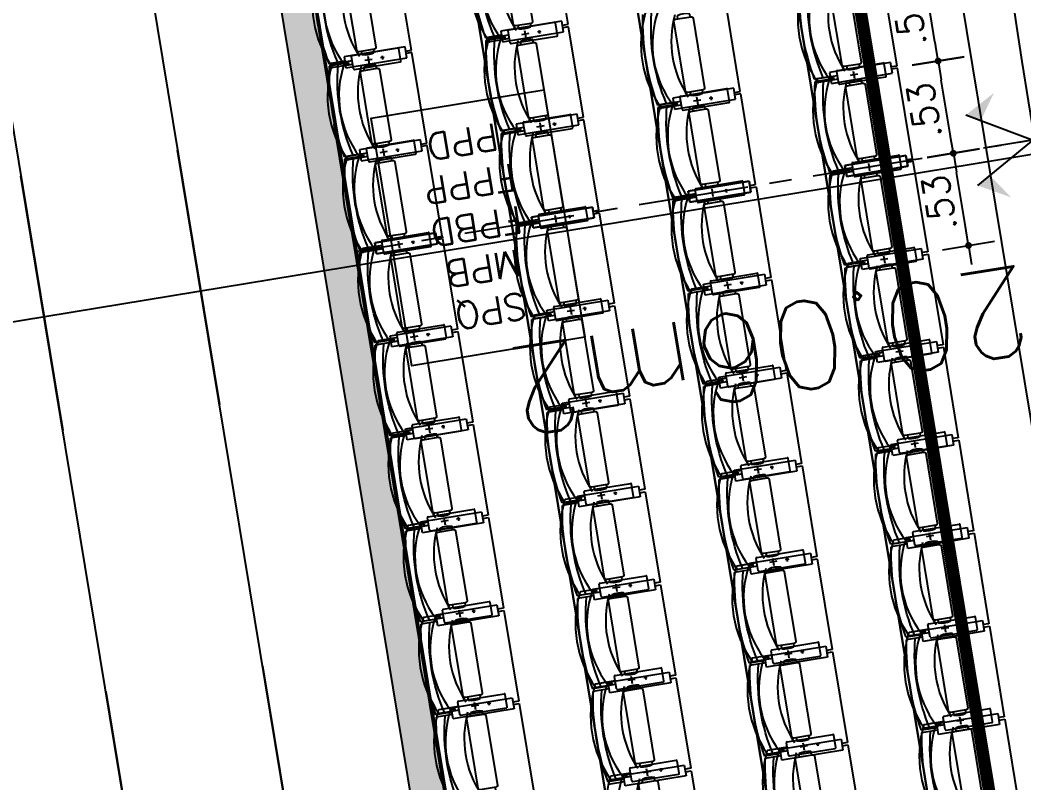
# Model space of a CAD drawing. Header units: millimetres. Extents: x 33242 to 33523, y 51624 to 51793.
# Drawn here: x 33270.62 to 33276.31, y 51646.66 to 51650.98 of the extents above; entities that cross this region are included whole.
import ezdxf
from ezdxf.enums import TextEntityAlignment as Align

# ---------------------------------------------------------------- set-up
doc = ezdxf.new("R2010")
doc.units = ezdxf.units.MM
doc.header["$LTSCALE"] = 0.5
doc.linetypes.add('ACAD_ISO02W100', pattern=[15, 12, -3])
doc.linetypes.add('AXES', pattern=[2, 1.25, -0.25, 0.25, -0.25])
doc.layers.get('0').update_dxf_attribs({"linetype": 'CONTINUOUS'})
for name, color, linetype in [('02-MURS-PORTEUR', 1, 'CONTINUOUS'), ('08-EQUI-MEUBLE', 8, 'CONTINUOUS'), ('10-ANN-REPCOUPE', 1, 'CONTINUOUS'), ('10-ANN-SURF', 62, 'CONTINUOUS'), ('10-ANN-TEXTE', 3, 'CONTINUOUS'), ('14-HACH-MURS', 253, 'CONTINUOUS'), ('QG-ACCOUDOIRS', 12, 'CONTINUOUS'), ('QG-BLOCN', 12, 'CONTINUOUS'), ('QGI-AMO', 84, 'CONTINUOUS'), ('QGI-IMP-AXE', 96, 'AXES'), ('QGI-IMP-COT ALLEE', 7, 'CONTINUOUS')]:
    doc.layers.add(name, color=color, linetype=linetype)
doc.styles.add('ANN', font='romans.shx')
doc.styles.add('COT', font='romans.shx')
doc.styles.add('SURF', font='romans.shx', dxfattribs={"height": 0.5})
doc.dimstyles.new('QGI-FAUTEUIL', dxfattribs={"dimtxt": 0.15, "dimasz": 0.11, "dimexe": 0, "dimexo": 0, "dimgap": 0.05, "dimtad": 1, "dimzin": 4, "dimdsep": 46, "dimtxsty": 'COT', "dimblk1": 'COTBLOC', "dimblk2": 'COTBLOC', "dimsah": 1, "dimcen": -0.1, "dimse1": 1, "dimse2": 1, "dimadec": 0, "dimazin": 0, "dimtfac": 1, "dimtmove": 2, "dimatfit": 3, "dimldrblk": 'COTBLOC', "dimfxl": 0, "dimtolj": 1, "dimarcsym": 0})

# ---------------------------------------------------------------- blocks, each defined once
blk = doc.blocks.new('AD')
for p, q in [((28, 38.33), (22, 38.33)), ((22, 38.33), (22, 3.33)), ((28, 3.33), (28, 38.33)), ((22, 3.33), (28, 3.33))]:
    blk.add_line(p, q)
blk = doc.blocks.new('COTBLOC')
for p, q in [((0, -1.3608), (0, 1.3608)), ((-0.76, 0), (-0.99, 0)), ((0, 0), (-0.76, 0)), ((0, 0), (0.76, 0)), ((0.76, 0), (0.99, 0))]:
    blk.add_line(p, q)
at = {"const_width": 0.15}
blk.add_lwpolyline([(-0.1, 0, 1), (0.1, 0, 1)], format="xyb", close=True, dxfattribs=at)
blk = doc.blocks.new('*D124')
at = {"layer": 'QGI-IMP-COT ALLEE', "color": 0, "lineweight": -2}
blk.add_line((33277.4759, 51650.5959), (33276.1068, 51658.9104), dxfattribs=at)
at = {"layer": 'QGI-IMP-COT ALLEE', "color": 0, "lineweight": -2, "xscale": 0.11, "yscale": 0.11, "zscale": 0.11}
for p, rotation in [((33276.0889, 51659.019), 99.35057366943255), ((33277.4937, 51650.4874), 279.3505736694325)]:
    blk.add_blockref('COTBLOC', p, dxfattribs=dict(at, rotation=rotation))
at = {"layer": 'QGI-IMP-COT ALLEE', "color": 0, "lineweight": -3, "insert": (33276.668, 51654.7329), "char_height": 0.15, "attachment_point": 5, "rotation": 99.3506, "style": 'COT'}
blk.add_mtext('\\A1;8.65', dxfattribs=at)
blk = doc.blocks.new('F-NEC45')
for p, q in [((9.2, 27.5), (20.43, 27.5)), ((9.2, 27.5), (20.43, 27.5)), ((-3.82, 21), (-3.82, 22.6)), ((3.22, 21), (3.22, 22.59)), ((-3.82, -21), (-3.82, -22.6)), ((3.22, -21), (3.22, -22.59)), ((9.2, -27.5), (20.43, -27.5)), ((14.27, -27.5), (20.43, -27.5))]:
    blk.add_line(p, q)
blk.add_lwpolyline([(5.65, 20), (5.65, -20, -0.414214), (4.65, -21), (-4.35, -21, -0.414214), (-5.35, -20), (-5.35, 20, -0.414214), (-4.35, 21), (4.65, 21, -0.414214)], format="xyb", close=True)
for centre, radius, start, end in [((-3.52, 22.6), 0.302, 105.8047, 180), ((-0.32, 11.28), 12.07, 74.0589, 105.8047), ((2.91, 22.59), 0.302, 0, 74.0589), ((-47.35, 0), 57.05, 335.6745, 24.3254), ((14.27, 27), 0.5, 90, 207.9796), ((-36.55, 0), 57.05, 332.0204, 27.9796), ((20.43, 27), 0.5, 25.3554, 90), ((-36.55, 0), 63.55, 334.6446, 25.3554), ((-3.52, -22.6), 0.302, 180, 254.1953), ((2.91, -22.59), 0.302, 285.9411, 0), ((-0.32, -11.28), 12.07, 254.1953, 285.9411), ((14.27, -27), 0.5, 152.0204, 270), ((20.43, -27), 0.5, 270, 334.6446)]:
    blk.add_arc(centre, radius, start, end)
blk = doc.blocks.new('A-NEC45')
for p, q in [((-18.05, 3.5), (-18.05, -3.5)), ((8.7, 4), (-17.55, 4)), ((9.2, 3.5), (9.2, -3.5)), ((8.7, -4), (-17.55, -4))]:
    blk.add_line(p, q)
at = {"color": 7, "lineweight": -3}
for p, q in [((-8.99, 0), (-7.01, 0)), ((-8, -0.99), (-8, 0.99)), ((-2.12, 0), (2.12, 0)), ((0, -2.12), (0, 2.12)), ((11.01, 0), (12.99, 0)), ((12, -0.99), (12, 0.99))]:
    blk.add_line(p, q, dxfattribs=at)
for centre, radius, start, end in [((-17.55, 3.5), 0.5, 90, 180), ((8.7, 3.5), 0.5, 0, 90), ((-17.55, -3.5), 0.5, 180, 270), ((-6.88, 0), 14.2, 343.4955, 343.6694), ((8.7, -3.5), 0.5, 270, 0)]:
    blk.add_arc(centre, radius, start, end)
blk = doc.blocks.new('121-AXE1')
for p, q in [((9.6, -16.63), (-9.6, 16.63)), ((-9.6, -16.63), (9.6, 16.63))]:
    blk.add_line(p, q)
at = {"linetype": 'AXES'}
blk.add_line((0, -48.58), (0, 14.27), dxfattribs=at)
for points in [[(-9.6, 16.63), (-14.28, 8.16), (-7.45, 12.91)], [(9.6, 16.63), (14.28, 8.16), (7.45, 12.91)]]:
    blk.add_solid(points)
blk = doc.blocks.new('*D136')
at = {"layer": 'QGI-IMP-COT ALLEE', "color": 0, "lineweight": -2}
blk.add_line((33276.8726, 51650.4966), (33276.213, 51654.5025), dxfattribs=at)
at = {"layer": 'QGI-IMP-COT ALLEE', "color": 0, "lineweight": -2, "xscale": 0.11, "yscale": 0.11, "zscale": 0.11}
for p, rotation in [((33276.1951, 51654.611), 99.35057366943255), ((33276.8905, 51650.3881), 279.3505736694325)]:
    blk.add_blockref('COTBLOC', p, dxfattribs=dict(at, rotation=rotation))
at = {"layer": 'QGI-IMP-COT ALLEE', "color": 0, "lineweight": -3, "insert": (33276.4194, 51652.4792), "char_height": 0.15, "attachment_point": 5, "rotation": 99.3506, "style": 'COT'}
blk.add_mtext('\\A1;4.28', dxfattribs=at)
blk = doc.blocks.new('*D138')
at = {"layer": 'QGI-IMP-COT ALLEE', "color": 0, "lineweight": -2}
blk.add_line((33275.8018, 51650.8574), (33275.7515, 51651.1633), dxfattribs=at)
at = {"layer": 'QGI-IMP-COT ALLEE', "color": 0, "lineweight": -2, "xscale": 0.11, "yscale": 0.11, "zscale": 0.11}
for p, rotation in [((33275.7336, 51651.2718), 99.35057366943255), ((33275.8197, 51650.7489), 279.3505736694325)]:
    blk.add_blockref('COTBLOC', p, dxfattribs=dict(at, rotation=rotation))
at = {"layer": 'QGI-IMP-COT ALLEE', "color": 0, "lineweight": -3, "insert": (33275.6533, 51650.99), "char_height": 0.15, "attachment_point": 5, "rotation": 99.3506, "style": 'COT'}
blk.add_mtext('\\A1;.53', dxfattribs=at)
blk = doc.blocks.new('*D139')
at = {"layer": 'QGI-IMP-COT ALLEE', "color": 0, "lineweight": -2}
blk.add_line((33275.8879, 51650.3345), (33275.8376, 51650.6403), dxfattribs=at)
at = {"layer": 'QGI-IMP-COT ALLEE', "color": 0, "lineweight": -2, "xscale": 0.11, "yscale": 0.11, "zscale": 0.11}
for p, rotation in [((33275.8197, 51650.7489), 99.35057366943255), ((33275.9058, 51650.2259), 279.3505736694325)]:
    blk.add_blockref('COTBLOC', p, dxfattribs=dict(at, rotation=rotation))
at = {"layer": 'QGI-IMP-COT ALLEE', "color": 0, "lineweight": -3, "insert": (33275.7394, 51650.4671), "char_height": 0.15, "attachment_point": 5, "rotation": 99.3506, "style": 'COT'}
blk.add_mtext('\\A1;.53', dxfattribs=at)
blk = doc.blocks.new('*D140')
at = {"layer": 'QGI-IMP-COT ALLEE', "color": 0, "lineweight": -2}
blk.add_line((33275.974, 51649.8115), (33275.9237, 51650.1174), dxfattribs=at)
at = {"layer": 'QGI-IMP-COT ALLEE', "color": 0, "lineweight": -2, "xscale": 0.11, "yscale": 0.11, "zscale": 0.11}
for p, rotation in [((33275.9058, 51650.2259), 99.35057366943255), ((33275.9919, 51649.703), 279.3505736694325)]:
    blk.add_blockref('COTBLOC', p, dxfattribs=dict(at, rotation=rotation))
at = {"layer": 'QGI-IMP-COT ALLEE', "color": 0, "lineweight": -3, "insert": (33275.8255, 51649.9441), "char_height": 0.15, "attachment_point": 5, "rotation": 99.3506, "style": 'COT'}
blk.add_mtext('\\A1;.53', dxfattribs=at)

msp = doc.modelspace()

# ---------------------------------------------------------------- hatches: boundary and pattern name
at = {"layer": '14-HACH-MURS'}
h = msp.add_hatch(color=256, dxfattribs=at)
h.paths.add_polyline_path([(33284.0087, 51640.6285), (33283.8114, 51640.596), (33283.7968, 51640.6848), (33266.9666, 51637.9135), (33265.2241, 51642.8752), (33265.1643, 51643.2386), (33265.0799, 51643.2088), (33265.0136, 51643.3975), (33265.1313, 51643.4392), (33264.8203, 51645.3276), (33263.8336, 51645.1651), (33263.7849, 51645.4611), (33264.7716, 51645.6236), (33263.8838, 51651.0153), (33262.897, 51650.8528), (33262.8483, 51651.1488), (33263.835, 51651.3113), (33263.5241, 51653.1996), (33256.468, 51653.2796), (33256.435, 51653.48), (33263.4911, 51653.4), (33263.4312, 51653.7636), (33263.4874, 51658.7175), (33263.4484, 51658.9543), (33263.6457, 51658.9868), (33263.6847, 51658.75), (33274.7159, 51660.5664), (33274.7484, 51660.3691), (33271.6865, 51659.8649), (33271.6325, 51655.0963), (33273.4197, 51644.2425), (33275.1008, 51639.4556), (33281.3962, 51640.4922), (33281.3653, 51640.6797), (33281.5627, 51640.7122), (33281.5935, 51640.5247), (33283.7643, 51640.8821), (33283.7334, 51641.0696), (33283.9308, 51641.1021)])
h.paths.add_polyline_path([(33274.9004, 51639.4226), (33267.0997, 51638.1381), (33265.4186, 51642.925), (33263.6314, 51653.7788), (33263.6854, 51658.5474), (33271.4861, 51659.8319), (33271.4323, 51655.0811), (33273.2252, 51644.1927)], flags=16)

# ---------------------------------------------------------------- linework, layer by layer
at = {"layer": '02-MURS-PORTEUR', "color": 4}
for p, q in [((33276.0377, 51644.9072), (33274.2879, 51655.5336)), ((33275.1496, 51644.761), (33273.3998, 51655.3873)), ((33274.3253, 51655.3061), (33276.0751, 51644.6797)), ((33274.2616, 51644.6148), (33272.5118, 51655.2411)), ((33273.4373, 51655.1599), (33275.1871, 51644.5335)), ((33272.5493, 51655.0136), (33274.299, 51644.3873))]:
    msp.add_line(p, q, dxfattribs=at)
at = {"layer": '02-MURS-PORTEUR'}
for p, q in [((33271.4323, 51655.0811), (33273.2252, 51644.1927)), ((33273.3822, 51644.47), (33271.6325, 51655.0963)), ((33273.3822, 51644.47), (33271.6699, 51654.8688)), ((33271.6699, 51654.8688), (33273.4197, 51644.2425))]:
    msp.add_line(p, q, dxfattribs=at)
at = {"layer": '02-MURS-PORTEUR', "color": 8, "linetype": 'ACAD_ISO02W100'}
for p, q in [((33273.3735, 51644.4685), (33271.6238, 51655.0949)), ((33272.4855, 51644.3223), (33270.7357, 51654.9487)), ((33271.6612, 51654.8674), (33273.411, 51644.2411)), ((33271.5974, 51644.1761), (33269.8477, 51654.8024)), ((33270.7732, 51654.7212), (33272.5229, 51644.0948)), ((33269.8851, 51654.575), (33271.6349, 51643.9486))]:
    msp.add_line(p, q, dxfattribs=at)
msp.add_lwpolyline([(33277.2128, 51646.3873), (33276.7417, 51646.3097), (33275.442, 51654.2029), (33275.9131, 51654.2804)], close=True, dxfattribs=at)
at = {"layer": '02-MURS-PORTEUR', "color": 4}
msp.add_arc((33323.7278, 51658.1004), 48, 180.74302, 197.95813, dxfattribs=at)
at = {"layer": '08-EQUI-MEUBLE'}
for p, q in [((33273.724, 51650.9569), (33273.6395, 51651.4699)), ((33272.836, 51650.8106), (33272.7515, 51651.3237)), ((33275.5869, 51650.7221), (33275.5024, 51651.2352)), ((33274.6988, 51650.5759), (33274.6144, 51651.089)), ((33273.6911, 51650.9515), (33273.724, 51650.9569)), ((33273.7263, 51650.9428), (33273.6935, 51650.9374)), ((33273.8108, 51650.4297), (33273.7263, 51650.9428)), ((33273.3458, 51650.8946), (33273.2551, 51650.8796)), ((33273.3481, 51650.8805), (33273.2574, 51650.8655)), ((33272.8031, 51650.8052), (33272.836, 51650.8106)), ((33272.8383, 51650.7965), (33272.8054, 51650.7911)), ((33272.9228, 51650.2834), (33272.8383, 51650.7965)), ((33272.4578, 51650.7484), (33272.367, 51650.7334)), ((33272.4601, 51650.7343), (33272.3693, 51650.7193)), ((33275.554, 51650.7167), (33275.5869, 51650.7221)), ((33275.5892, 51650.708), (33275.5564, 51650.7026)), ((33275.6737, 51650.1949), (33275.5892, 51650.708)), ((33275.2087, 51650.6599), (33275.118, 51650.6449)), ((33275.211, 51650.6458), (33275.1203, 51650.6308)), ((33274.666, 51650.5705), (33274.6988, 51650.5759)), ((33274.7012, 51650.5618), (33274.6683, 51650.5564)), ((33274.7857, 51650.0487), (33274.7012, 51650.5618)), ((33274.3206, 51650.5136), (33274.2299, 51650.4987)), ((33274.323, 51650.4995), (33274.2322, 51650.4846)), ((33273.778, 51650.4243), (33273.8108, 51650.4297)), ((33273.8131, 51650.4156), (33273.7803, 51650.4102)), ((33273.8976, 51649.9025), (33273.8131, 51650.4156)), ((33273.4326, 51650.3674), (33273.3419, 51650.3525)), ((33273.4349, 51650.3533), (33273.3442, 51650.3384)), ((33272.8899, 51650.278), (33272.9228, 51650.2834)), ((33272.9251, 51650.2693), (33272.8922, 51650.2639)), ((33273.0096, 51649.7563), (33272.9251, 51650.2693)), ((33272.5446, 51650.2212), (33272.4538, 51650.2062)), ((33272.5469, 51650.2071), (33272.4562, 51650.1921)), ((33275.6408, 51650.1895), (33275.6737, 51650.1949)), ((33275.2955, 51650.1327), (33275.2048, 51650.1177)), ((33275.6432, 51650.1754), (33275.676, 51650.1808)), ((33275.676, 51650.1808), (33275.7605, 51649.6678)), ((33275.2978, 51650.1186), (33275.2071, 51650.1036)), ((33274.7528, 51650.0433), (33274.7857, 51650.0487)), ((33274.7551, 51650.0292), (33274.788, 51650.0346)), ((33274.788, 51650.0346), (33274.8725, 51649.5215)), ((33274.4075, 51649.9864), (33274.3167, 51649.9715)), ((33274.4098, 51649.9723), (33274.319, 51649.9574)), ((33273.8648, 51649.8971), (33273.8976, 51649.9025)), ((33273.8671, 51649.883), (33273.8999, 51649.8884)), ((33273.8999, 51649.8884), (33273.9844, 51649.3753)), ((33273.5194, 51649.8402), (33273.4287, 51649.8253)), ((33273.5217, 51649.8261), (33273.431, 51649.8112)), ((33272.9767, 51649.7508), (33273.0096, 51649.7563)), ((33272.979, 51649.7368), (33273.0119, 51649.7422)), ((33273.0119, 51649.7422), (33273.0964, 51649.2291)), ((33272.6314, 51649.694), (33272.5406, 51649.679)), ((33272.6337, 51649.6799), (33272.543, 51649.6649)), ((33275.7605, 51649.6678), (33275.7277, 51649.6623)), ((33275.73, 51649.6482), (33275.7628, 51649.6537)), ((33275.7628, 51649.6537), (33275.8473, 51649.1406)), ((33275.3823, 51649.6055), (33275.2916, 51649.5905)), ((33275.3846, 51649.5914), (33275.2939, 51649.5764)), ((33274.8725, 51649.5215), (33274.8396, 51649.5161)), ((33274.8419, 51649.502), (33274.8748, 51649.5074)), ((33274.8748, 51649.5074), (33274.9593, 51648.9943)), ((33274.4943, 51649.4593), (33274.4035, 51649.4443)), ((33274.4966, 51649.4452), (33274.4059, 51649.4302)), ((33273.9844, 51649.3753), (33273.9516, 51649.3699)), ((33273.9539, 51649.3558), (33273.9867, 51649.3612)), ((33273.9867, 51649.3612), (33274.0712, 51648.8481)), ((33273.6062, 51649.313), (33273.5155, 51649.2981)), ((33273.6085, 51649.2989), (33273.5178, 51649.284)), ((33273.0964, 51649.2291), (33273.0635, 51649.2237)), ((33272.7182, 51649.1668), (33272.6275, 51649.1519)), ((33273.0659, 51649.2096), (33273.0987, 51649.215)), ((33273.0987, 51649.215), (33273.1832, 51648.7019)), ((33272.7205, 51649.1527), (33272.6298, 51649.1378)), ((33275.8473, 51649.1406), (33275.8145, 51649.1352)), ((33275.8168, 51649.1211), (33275.8496, 51649.1265)), ((33275.8496, 51649.1265), (33275.9341, 51648.6134)), ((33275.4691, 51649.0783), (33275.3784, 51649.0634)), ((33275.4714, 51649.0642), (33275.3807, 51649.0493)), ((33274.9593, 51648.9943), (33274.9264, 51648.9889)), ((33274.9287, 51648.9748), (33274.9616, 51648.9802)), ((33274.9616, 51648.9802), (33275.0461, 51648.4672)), ((33274.5811, 51648.9321), (33274.4903, 51648.9171)), ((33274.5834, 51648.918), (33274.4927, 51648.903)), ((33274.0712, 51648.8481), (33274.0384, 51648.8427)), ((33274.0407, 51648.8286), (33274.0736, 51648.834)), ((33274.0736, 51648.834), (33274.158, 51648.3209)), ((33273.693, 51648.7858), (33273.6023, 51648.7709)), ((33273.6954, 51648.7717), (33273.6046, 51648.7568)), ((33273.1832, 51648.7019), (33273.1503, 51648.6965)), ((33273.1527, 51648.6824), (33273.1855, 51648.6878)), ((33273.1855, 51648.6878), (33273.27, 51648.1747)), ((33272.805, 51648.6396), (33272.7143, 51648.6247)), ((33272.8073, 51648.6255), (33272.7166, 51648.6106)), ((33275.9341, 51648.6134), (33275.9013, 51648.608)), ((33275.9036, 51648.5939), (33275.9364, 51648.5993)), ((33275.9364, 51648.5993), (33276.0209, 51648.0862)), ((33275.5559, 51648.5511), (33275.4652, 51648.5362)), ((33275.5582, 51648.537), (33275.4675, 51648.5221)), ((33275.0461, 51648.4672), (33275.0132, 51648.4617)), ((33275.0156, 51648.4476), (33275.0484, 51648.4531)), ((33275.0484, 51648.4531), (33275.1329, 51647.94)), ((33274.6679, 51648.4049), (33274.5772, 51648.3899)), ((33274.6702, 51648.3908), (33274.5795, 51648.3758)), ((33274.158, 51648.3209), (33274.1252, 51648.3155)), ((33273.7798, 51648.2587), (33273.6891, 51648.2437)), ((33274.1275, 51648.3014), (33274.1604, 51648.3068)), ((33274.1604, 51648.3068), (33274.2448, 51647.7937)), ((33273.7822, 51648.2446), (33273.6914, 51648.2296)), ((33273.27, 51648.1747), (33273.2371, 51648.1693)), ((33273.2395, 51648.1552), (33273.2723, 51648.1606)), ((33273.2723, 51648.1606), (33273.3568, 51647.6475)), ((33272.8918, 51648.1124), (33272.8011, 51648.0975)), ((33272.8941, 51648.0983), (33272.8034, 51648.0834)), ((33276.0209, 51648.0862), (33275.9881, 51648.0808)), ((33275.9904, 51648.0667), (33276.0233, 51648.0721)), ((33276.0233, 51648.0721), (33276.1077, 51647.559)), ((33275.6427, 51648.0239), (33275.552, 51648.009)), ((33275.6451, 51648.0098), (33275.5543, 51647.9949)), ((33275.1329, 51647.94), (33275.1, 51647.9346)), ((33275.1024, 51647.9205), (33275.1352, 51647.9259)), ((33275.1352, 51647.9259), (33275.2197, 51647.4128)), ((33274.7547, 51647.8777), (33274.664, 51647.8628)), ((33274.757, 51647.8636), (33274.6663, 51647.8487)), ((33274.2448, 51647.7937), (33274.212, 51647.7883)), ((33274.2143, 51647.7742), (33274.2472, 51647.7796)), ((33274.2472, 51647.7796), (33274.3317, 51647.2666)), ((33273.8666, 51647.7315), (33273.7759, 51647.7165)), ((33273.869, 51647.7174), (33273.7782, 51647.7024)), ((33273.3568, 51647.6475), (33273.324, 51647.6421)), ((33273.3263, 51647.628), (33273.3591, 51647.6334)), ((33273.3591, 51647.6334), (33273.4436, 51647.1203)), ((33272.9786, 51647.5852), (33272.8879, 51647.5703)), ((33272.9809, 51647.5711), (33272.8902, 51647.5562)), ((33276.1077, 51647.559), (33276.0749, 51647.5536)), ((33276.0772, 51647.5395), (33276.1101, 51647.5449)), ((33276.1101, 51647.5449), (33276.1945, 51647.0318)), ((33275.7295, 51647.4967), (33275.6388, 51647.4818)), ((33275.7319, 51647.4826), (33275.6411, 51647.4677)), ((33275.2197, 51647.4128), (33275.1868, 51647.4074)), ((33274.8415, 51647.3505), (33274.7508, 51647.3356)), ((33275.1892, 51647.3933), (33275.222, 51647.3987)), ((33275.222, 51647.3987), (33275.3065, 51646.8856)), ((33274.8438, 51647.3364), (33274.7531, 51647.3215)), ((33274.3317, 51647.2666), (33274.2988, 51647.2611)), ((33274.3011, 51647.247), (33274.334, 51647.2525)), ((33274.334, 51647.2525), (33274.4185, 51646.7394)), ((33273.9535, 51647.2043), (33273.8627, 51647.1893)), ((33273.9558, 51647.1902), (33273.865, 51647.1752)), ((33273.4436, 51647.1203), (33273.4108, 51647.1149)), ((33273.0654, 51647.0581), (33272.9747, 51647.0431)), ((33273.4131, 51647.1008), (33273.4459, 51647.1062)), ((33273.4459, 51647.1062), (33273.5304, 51646.5931)), ((33273.0677, 51647.044), (33272.977, 51647.029)), ((33276.1945, 51647.0318), (33276.1617, 51647.0264)), ((33276.164, 51647.0123), (33276.1969, 51647.0177)), ((33276.1969, 51647.0177), (33276.2814, 51646.5046)), ((33275.8163, 51646.9695), (33275.7256, 51646.9546)), ((33275.8187, 51646.9555), (33275.7279, 51646.9405)), ((33275.3065, 51646.8856), (33275.2737, 51646.8802)), ((33275.276, 51646.8661), (33275.3088, 51646.8715)), ((33275.3088, 51646.8715), (33275.3933, 51646.3584)), ((33274.9283, 51646.8233), (33274.8376, 51646.8084)), ((33274.9306, 51646.8092), (33274.8399, 51646.7943)), ((33274.4185, 51646.7394), (33274.3856, 51646.734)), ((33274.3879, 51646.7199), (33274.4208, 51646.7253)), ((33274.4208, 51646.7253), (33274.5053, 51646.2122)), ((33274.0403, 51646.6771), (33273.9495, 51646.6622)), ((33274.0426, 51646.663), (33273.9519, 51646.6481))]:
    msp.add_line(p, q, dxfattribs=at)
for centre, major_axis, start_param, end_param in [((33274.4462, 51651.3393), (-0.2154, 1.3081), 1.373401, 1.768192), ((33274.1995, 51651.2987), (-0.166, 1.0081), 1.313473, 1.82812), ((33273.5582, 51651.1931), (-0.2154, 1.3081), 1.373401, 1.768192), ((33273.3115, 51651.1524), (-0.166, 1.0081), 1.313473, 1.82812), ((33276.3091, 51651.1046), (-0.2154, 1.3081), 1.373401, 1.768192), ((33276.0624, 51651.0639), (-0.166, 1.0081), 1.313473, 1.82812), ((33275.4211, 51650.9583), (-0.2154, 1.3081), 1.373401, 1.768192), ((33275.1744, 51650.9177), (-0.166, 1.0081), 1.313473, 1.82812), ((33274.2863, 51650.7715), (-0.166, 1.0081), 1.313473, 1.82812), ((33274.533, 51650.8121), (-0.2154, 1.3081), 1.373401, 1.768192), ((33273.645, 51650.6659), (-0.2154, 1.3081), 1.373401, 1.768192), ((33273.3983, 51650.6253), (-0.166, 1.0081), 1.313473, 1.82812), ((33276.3959, 51650.5774), (-0.2154, 1.3081), 1.373401, 1.768192), ((33276.1492, 51650.5367), (-0.166, 1.0081), 1.313473, 1.82812), ((33275.5079, 51650.4311), (-0.2154, 1.3081), 1.373401, 1.768192), ((33275.2612, 51650.3905), (-0.166, 1.0081), 1.313473, 1.82812), ((33274.6198, 51650.2849), (-0.2154, 1.3081), 1.373401, 1.768192), ((33274.3732, 51650.2443), (-0.166, 1.0081), 1.313473, 1.82812), ((33273.7318, 51650.1387), (-0.2154, 1.3081), 1.373401, 1.768192), ((33273.4851, 51650.0981), (-0.166, 1.0081), 1.313473, 1.82812)]:
    msp.add_ellipse(centre, major_axis=major_axis, ratio=0.961538, start_param=start_param, end_param=end_param, dxfattribs=at)
at = {"layer": '08-EQUI-MEUBLE', "extrusion": (0, 0, -1)}
for centre, major_axis, start_param, end_param in [((33276.4827, 51650.0502), (0.2154, -1.3081), 1.373401, 1.768192), ((33276.236, 51650.0096), (0.166, -1.0081), 1.313473, 1.82812), ((33275.348, 51649.8633), (0.166, -1.0081), 1.313473, 1.82812), ((33275.5947, 51649.904), (0.2154, -1.3081), 1.373401, 1.768192), ((33274.7066, 51649.7577), (0.2154, -1.3081), 1.373401, 1.768192), ((33274.46, 51649.7171), (0.166, -1.0081), 1.313473, 1.82812), ((33273.8186, 51649.6115), (0.2154, -1.3081), 1.373401, 1.768192), ((33273.5719, 51649.5709), (0.166, -1.0081), 1.313473, 1.82812), ((33276.5695, 51649.523), (0.2154, -1.3081), 1.373401, 1.768192), ((33276.3229, 51649.4824), (0.166, -1.0081), 1.313473, 1.82812), ((33275.6815, 51649.3768), (0.2154, -1.3081), 1.373401, 1.768192), ((33275.4348, 51649.3361), (0.166, -1.0081), 1.313473, 1.82812), ((33274.7934, 51649.2305), (0.2154, -1.3081), 1.373401, 1.768192), ((33274.5468, 51649.1899), (0.166, -1.0081), 1.313473, 1.82812), ((33273.9054, 51649.0843), (0.2154, -1.3081), 1.373401, 1.768192), ((33273.6587, 51649.0437), (0.166, -1.0081), 1.313473, 1.82812), ((33276.6563, 51648.9958), (0.2154, -1.3081), 1.373401, 1.768192), ((33276.4097, 51648.9552), (0.166, -1.0081), 1.313473, 1.82812), ((33275.7683, 51648.8496), (0.2154, -1.3081), 1.373401, 1.768192), ((33275.5216, 51648.809), (0.166, -1.0081), 1.313473, 1.82812), ((33274.6336, 51648.6627), (0.166, -1.0081), 1.313473, 1.82812), ((33274.8803, 51648.7034), (0.2154, -1.3081), 1.373401, 1.768192), ((33273.9922, 51648.5571), (0.2154, -1.3081), 1.373401, 1.768192), ((33273.7455, 51648.5165), (0.166, -1.0081), 1.313473, 1.82812), ((33276.7431, 51648.4686), (0.2154, -1.3081), 1.373401, 1.768192), ((33276.4965, 51648.428), (0.166, -1.0081), 1.313473, 1.82812), ((33275.8551, 51648.3224), (0.2154, -1.3081), 1.373401, 1.768192), ((33275.6084, 51648.2818), (0.166, -1.0081), 1.313473, 1.82812), ((33274.9671, 51648.1762), (0.2154, -1.3081), 1.373401, 1.768192), ((33274.7204, 51648.1355), (0.166, -1.0081), 1.313473, 1.82812), ((33274.079, 51648.0299), (0.2154, -1.3081), 1.373401, 1.768192), ((33273.8323, 51647.9893), (0.166, -1.0081), 1.313473, 1.82812), ((33276.83, 51647.9414), (0.2154, -1.3081), 1.373401, 1.768192), ((33276.5833, 51647.9008), (0.166, -1.0081), 1.313473, 1.82812), ((33275.6952, 51647.7546), (0.166, -1.0081), 1.313473, 1.82812), ((33275.9419, 51647.7952), (0.2154, -1.3081), 1.373401, 1.768192), ((33275.0539, 51647.649), (0.2154, -1.3081), 1.373401, 1.768192), ((33274.8072, 51647.6084), (0.166, -1.0081), 1.313473, 1.82812), ((33274.1658, 51647.5027), (0.2154, -1.3081), 1.373401, 1.768192), ((33273.9192, 51647.4621), (0.166, -1.0081), 1.313473, 1.82812), ((33276.9168, 51647.4142), (0.2154, -1.3081), 1.373401, 1.768192), ((33276.6701, 51647.3736), (0.166, -1.0081), 1.313473, 1.82812), ((33276.0287, 51647.268), (0.2154, -1.3081), 1.373401, 1.768192), ((33275.782, 51647.2274), (0.166, -1.0081), 1.313473, 1.82812), ((33275.1407, 51647.1218), (0.2154, -1.3081), 1.373401, 1.768192), ((33274.894, 51647.0812), (0.166, -1.0081), 1.313473, 1.82812), ((33274.2526, 51646.9756), (0.2154, -1.3081), 1.373401, 1.768192), ((33274.006, 51646.9349), (0.166, -1.0081), 1.313473, 1.82812), ((33276.7569, 51646.8464), (0.166, -1.0081), 1.313473, 1.82812), ((33277.0036, 51646.8871), (0.2154, -1.3081), 1.373401, 1.768192), ((33276.1155, 51646.7408), (0.2154, -1.3081), 1.373401, 1.768192), ((33275.8689, 51646.7002), (0.166, -1.0081), 1.313473, 1.82812)]:
    msp.add_ellipse(centre, major_axis=major_axis, ratio=0.961538, start_param=start_param, end_param=end_param, dxfattribs=at)
at = {"layer": '10-ANN-REPCOUPE'}
msp.add_line((33298.3519, 51653.8417), (33255.9588, 51646.8611), dxfattribs=at)
at = {"layer": '10-ANN-TEXTE'}
msp.add_lwpolyline([(33273.8172, 51649.1826), (33272.8386, 51649.0214), (33272.6076, 51650.4244), (33273.5861, 51650.5855)], close=True, dxfattribs=at)
at = {"layer": 'QGI-AMO', "linetype": 'ACAD_ISO02W100', "const_width": 0.07}
msp.add_lwpolyline([(33276.2191, 51645.94), (33274.8284, 51654.386)], dxfattribs=at)
at = {"layer": 'QGI-IMP-AXE', "lineweight": -3}
msp.add_line((33279.6754, 51650.8466), (33272.5261, 51649.6694), dxfattribs=at)

# ---------------------------------------------------------------- block references
at = {"layer": '08-EQUI-MEUBLE', "yscale": 0.01000000000203727, "zscale": 0.0104, "rotation": 99.3505736515276}
for p, xscale in [((33273.7674, 51650.6933), 0.01040000000054615), ((33272.8794, 51650.547), 0.01040000000054615), ((33275.6303, 51650.4585), 0.01040000000054615), ((33274.7423, 51650.3123), 0.01040000000054615), ((33273.8542, 51650.1661), 0.01040000000054615), ((33272.9662, 51650.0199), 0.01040000000054615), ((33275.6326, 51650.4444), -0.01040000000054615), ((33275.7171, 51649.9313), 0.01040000000054615), ((33274.7446, 51650.2982), -0.01040000000054615), ((33274.8291, 51649.7851), 0.01040000000054615), ((33273.8565, 51650.152), -0.01040000000054615), ((33273.941, 51649.6389), 0.01040000000054615), ((33272.9685, 51650.0058), -0.01040000000054615), ((33273.053, 51649.4927), 0.01040000000054615), ((33275.7194, 51649.9173), -0.01040000000054615), ((33274.8314, 51649.771), -0.01040000000054615), ((33273.9433, 51649.6248), -0.01040000000054615), ((33273.0553, 51649.4786), -0.01040000000054615), ((33275.8062, 51649.3901), -0.01040000000054615), ((33274.9182, 51649.2438), -0.01040000000054615), ((33274.0301, 51649.0976), -0.01040000000054615), ((33273.1421, 51648.9514), -0.01040000000054615), ((33275.893, 51648.8629), -0.01040000000054615), ((33275.005, 51648.7167), -0.01040000000054615), ((33274.117, 51648.5704), -0.01040000000054615), ((33273.2289, 51648.4242), -0.01040000000054615), ((33275.9798, 51648.3357), -0.01040000000054615), ((33275.0918, 51648.1895), -0.01040000000054615), ((33274.2038, 51648.0432), -0.01040000000054615), ((33273.3157, 51647.897), -0.01040000000054615), ((33276.0667, 51647.8085), -0.01040000000054615), ((33275.1786, 51647.6623), -0.01040000000054615), ((33274.2906, 51647.5161), -0.01040000000054615), ((33273.4025, 51647.3698), -0.01040000000054615), ((33276.1535, 51647.2813), -0.01040000000054615), ((33275.2654, 51647.1351), -0.01040000000054615), ((33274.3774, 51646.9889), -0.01040000000054615)]:
    msp.add_blockref('AD', p, dxfattribs=dict(at, xscale=xscale))
at = {"layer": 'QG-ACCOUDOIRS', "lineweight": -3, "xscale": 0.01000000000203727, "yscale": 0.00999999999877081, "zscale": 0.01, "rotation": 189.3505736695759}
for p in [(33273.4799, 51650.9007), (33272.5918, 51650.7545), (33275.3421, 51650.6702), (33274.454, 51650.524), (33273.566, 51650.3778), (33272.6779, 51650.2315), (33275.4282, 51650.1473), (33274.5401, 51650.001), (33273.6521, 51649.8548), (33272.7641, 51649.7086), (33275.5143, 51649.6243), (33274.6262, 51649.4781), (33273.7382, 51649.3319), (33272.8502, 51649.1857), (33275.6004, 51649.1014), (33274.7124, 51648.9552), (33273.8243, 51648.8089), (33272.9363, 51648.6627), (33275.6865, 51648.5785), (33274.7985, 51648.4322), (33273.9104, 51648.286), (33273.0224, 51648.1398), (33275.7726, 51648.0555), (33274.8846, 51647.9093), (33273.9965, 51647.7631), (33273.1085, 51647.6168), (33275.8587, 51647.5326), (33274.9707, 51647.3864), (33274.0826, 51647.2401), (33273.1946, 51647.0939), (33275.9448, 51647.0096), (33275.0568, 51646.8634), (33274.1687, 51646.7172)]:
    msp.add_blockref('A-NEC45', p, dxfattribs=at)
at = {"layer": 'QG-BLOCN', "lineweight": -3, "xscale": 0.01000000000203727, "yscale": 0.00999999999877081, "zscale": 0.01, "rotation": 189.3505736695759}
for p in [(33273.4368, 51651.1622), (33272.5488, 51651.0159), (33275.299, 51650.9317), (33274.411, 51650.7855), (33273.5229, 51650.6392), (33272.6349, 51650.493), (33275.3851, 51650.4087), (33274.4971, 51650.2625), (33273.609, 51650.1163), (33272.721, 51649.9701), (33275.4712, 51649.8858), (33274.5832, 51649.7396), (33273.6952, 51649.5933), (33272.8071, 51649.4471), (33275.5573, 51649.3629), (33274.6693, 51649.2166), (33273.7813, 51649.0704), (33272.8932, 51648.9242), (33275.6435, 51648.8399), (33274.7554, 51648.6937), (33273.8674, 51648.5475), (33272.9793, 51648.4012), (33275.7296, 51648.317), (33274.8415, 51648.1708), (33273.9535, 51648.0245), (33273.0654, 51647.8783), (33275.8157, 51647.7941), (33274.9276, 51647.6478), (33274.0396, 51647.5016), (33273.1515, 51647.3554), (33275.9018, 51647.2711), (33275.0137, 51647.1249), (33274.1257, 51646.9787), (33273.2377, 51646.8324), (33275.9879, 51646.7482), (33275.0998, 51646.6019), (33274.2118, 51646.4557)]:
    msp.add_blockref('F-NEC45', p, dxfattribs=at)
at = {"layer": 'QGI-IMP-COT ALLEE', "xscale": 0.02099999999777766, "yscale": 0.02100000000427826, "zscale": 0.021, "rotation": 99.35057366927127}
msp.add_blockref('121-AXE1', (33276.3536, 51650.2996), dxfattribs=at)

# ---------------------------------------------------------------- texts
at = {"layer": '10-ANN-SURF', "style": 'SURF'}
msp.add_text('120.06m2', height=0.5, rotation=189.3506, dxfattribs=at).set_placement((33276.7315, 51649.6648))
at = {"layer": '10-ANN-TEXTE', "style": 'ANN'}
for s, p in [('PPD', (33273.1138, 51650.3645)), ('FPPP', (33273.1533, 51650.1249)), ('FPBD', (33273.1928, 51649.8853)), ('MPB', (33273.2322, 51649.6457)), ('SPQ', (33273.2717, 51649.406))]:
    msp.add_text(s, height=0.15, rotation=189.3506, dxfattribs=at).set_placement(p, align=Align.CENTER)

# ---------------------------------------------------------------- dimensions: what is measured, and where the dimension line sits
at = {"layer": 'QGI-IMP-COT ALLEE', "lineweight": -3}
for base, p1, p2, picture, middle in [((33276.0889, 51659.019), (33276.8852, 51650.3872), (33276.0889, 51659.019), '*D124', (33276.668, 51654.7329)), ((33276.1951, 51654.611), (33276.5542, 51650.3327), (33275.3464, 51654.4713), '*D136', (33276.4194, 51652.4792)), ((33275.7336, 51651.2718), (33275.4708, 51650.6914), (33275.3847, 51651.2143), '*D138', (33275.6533, 51650.99)), ((33275.8197, 51650.7489), (33275.5569, 51650.1685), (33275.4708, 51650.6914), '*D139', (33275.7394, 51650.4671)), ((33275.9058, 51650.2259), (33275.643, 51649.6455), (33275.5569, 51650.1685), '*D140', (33275.8255, 51649.9441))]:
    dim = msp.add_linear_dim(base=base, p1=p1, p2=p2, angle=99.3506, dimstyle='QGI-FAUTEUIL', dxfattribs=at)
    dim.commit()
    dim.dimension.update_dxf_attribs({"geometry": picture, "text_midpoint": middle})

doc.saveas('drawing.dxf')
